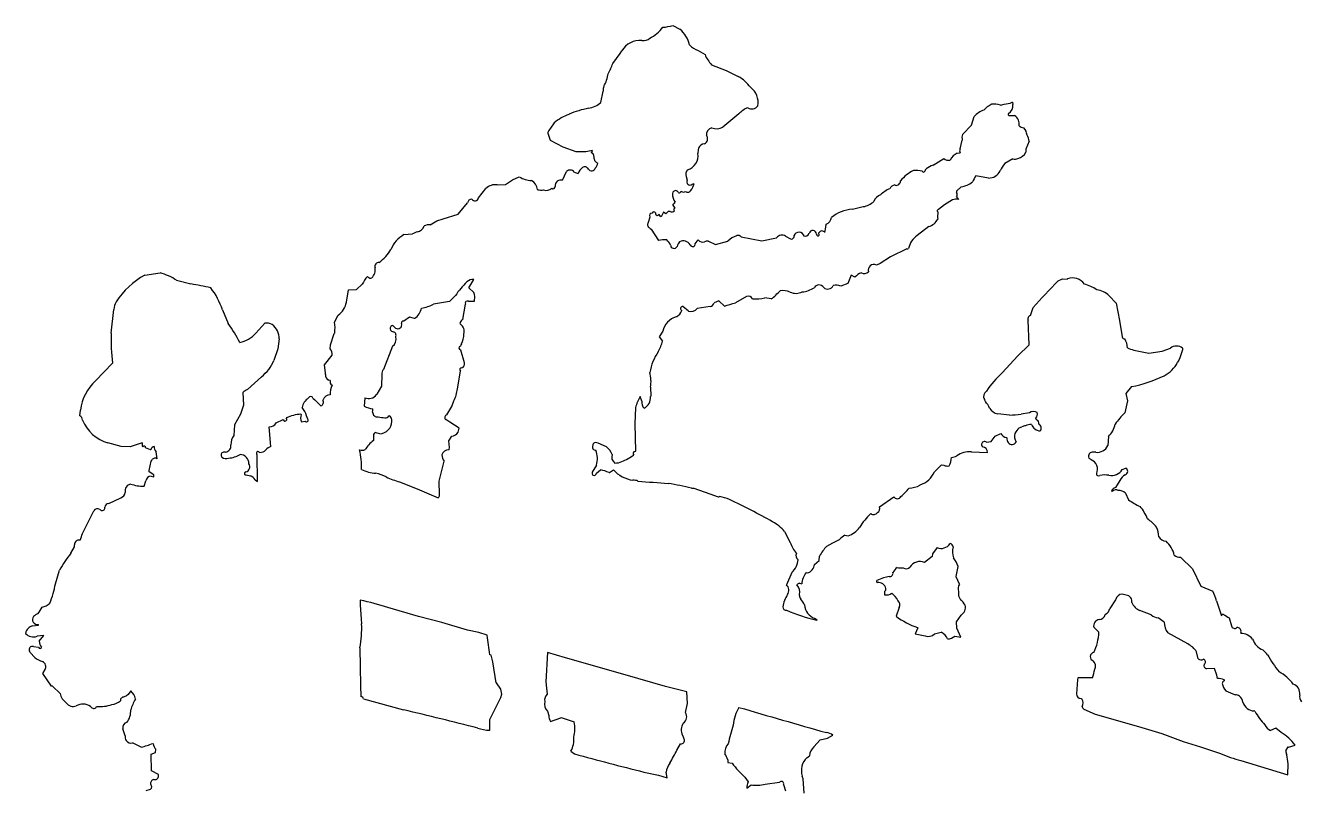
# Model space of a CAD drawing. Extents: x 0 to 36, y 0 to 18.8.
# Drawn here: x 1.98 to 18.3, y 9.02 to 18.81 of the extents above; entities that cross this region are included whole.
import ezdxf

# ---------------------------------------------------------------- set-up
doc = ezdxf.new("R2010")
doc.units = 0
doc.layers.get('0').update_dxf_attribs({"linetype": 'CONTINUOUS'})

msp = doc.modelspace()

# ---------------------------------------------------------------- linework, layer by layer
at = {"color": 0}
for p, q in [((10.257227, 18.810968), (10.349099, 18.763723)), ((9.489527, 18.325806), (9.584444, 18.452904)), ((9.584444, 18.452904), (9.606, 18.486795)), ((10.582126, 18.490932), (10.669674, 18.439294)), ((10.753455, 18.309183), (10.941395, 18.236517)), ((10.941395, 18.236517), (11.094501, 18.159225)), ((9.336391, 17.827845), (9.365812, 17.97188)), ((14.326448, 17.800089), (14.330775, 17.804482)), ((14.448528, 17.792294), (14.496369, 17.805729)), ((14.596432, 17.82827), (14.600786, 17.828306)), ((14.600786, 17.828306), (14.605472, 17.802368)), ((8.927917, 17.672237), (8.932243, 17.67663)), ((11.102476, 17.679913), (10.898945, 17.508421)), ((14.075674, 17.536722), (14.109711, 17.645927)), ((14.55612, 17.660982), (14.628214, 17.658549)), ((13.963259, 17.418209), (14.075674, 17.536722)), ((8.663773, 17.447998), (8.663739, 17.452351)), ((8.663805, 17.443638), (8.663773, 17.447998)), ((8.663839, 17.43928), (8.663805, 17.443638)), ((8.663871, 17.434919), (8.663839, 17.43928)), ((8.663904, 17.430561), (8.663871, 17.434919)), ((8.695098, 17.339283), (8.663904, 17.430561)), ((8.856991, 17.253345), (8.695098, 17.339283)), ((13.934134, 17.234955), (13.959457, 17.344097)), ((14.813702, 17.333103), (14.77091, 17.228189)), ((9.023043, 17.193583), (8.856991, 17.253345)), ((9.145058, 17.1945), (9.023043, 17.193583)), ((9.232083, 17.212587), (9.145058, 17.1945)), ((9.219238, 17.181988), (9.232083, 17.212587)), ((13.895344, 17.178013), (13.93017, 17.182632)), ((14.77091, 17.228189), (14.770944, 17.223829)), ((14.770944, 17.223829), (14.770977, 17.219471)), ((14.770977, 17.219471), (14.771009, 17.215118)), ((14.771009, 17.215118), (14.771042, 17.210758)), ((14.771042, 17.210758), (14.771075, 17.2064)), ((14.771075, 17.2064), (14.771109, 17.202042)), ((14.771109, 17.202042), (14.771143, 17.197687)), ((14.771143, 17.197687), (14.771175, 17.193329)), ((14.771175, 17.193329), (14.771208, 17.188971)), ((13.47871, 16.948257), (13.498361, 16.976204)), ((13.587098, 17.023159), (13.721527, 17.11133)), ((14.606239, 17.104921), (14.502081, 17.047486)), ((8.115374, 16.777098), (8.206424, 16.838795)), ((8.206424, 16.838795), (8.293315, 16.874312)), ((8.847103, 16.830549), (8.898541, 16.944244)), ((8.994476, 16.936245), (9.046901, 16.919213)), ((10.428683, 16.877335), (10.442086, 16.83385)), ((14.294323, 16.858528), (14.132857, 16.887818)), ((7.772396, 16.604548), (7.867342, 16.727288)), ((8.010818, 16.77195), (8.115374, 16.777098)), ((8.525486, 16.714821), (8.529877, 16.710489)), ((10.259386, 16.676851), (10.25163, 16.662457)), ((10.368746, 16.687344), (10.356282, 16.680432)), ((10.503489, 16.782021), (10.529568, 16.790934)), ((13.096548, 16.771059), (13.100937, 16.766733)), ((13.946528, 16.74696), (13.885944, 16.68985)), ((13.885944, 16.68985), (13.885981, 16.68549)), ((13.885981, 16.68549), (13.886013, 16.681135)), ((13.886013, 16.681135), (13.886047, 16.676777)), ((7.512475, 16.397766), (7.633407, 16.542494)), ((10.257102, 16.514332), (10.283543, 16.47531)), ((12.554132, 16.461916), (12.693354, 16.493469)), ((13.730352, 16.518719), (13.65673, 16.457148)), ((13.834476, 16.580515), (13.730352, 16.518719)), ((13.886473, 16.620129), (13.912883, 16.58546)), ((7.238564, 16.312901), (7.321165, 16.339672)), ((7.321165, 16.339672), (7.512475, 16.397766)), ((9.96193, 16.359575), (9.940663, 16.289691)), ((9.961898, 16.363934), (9.96193, 16.359575)), ((10.08091, 16.395119), (10.068653, 16.385223)), ((10.097519, 16.369923), (10.08091, 16.395119)), ((10.11006, 16.365051), (10.097519, 16.369923)), ((10.140135, 16.42193), (10.11006, 16.365051)), ((10.166447, 16.400341), (10.140135, 16.42193)), ((10.196718, 16.43107), (10.166447, 16.400341)), ((10.222866, 16.431271), (10.196718, 16.43107)), ((7.156163, 16.259987), (7.238564, 16.312901)), ((9.967371, 16.215807), (9.980511, 16.207188)), ((9.980511, 16.207188), (10.073137, 16.059714)), ((12.127033, 16.1292), (12.125975, 16.159262)), ((12.203394, 16.162926), (12.215942, 16.232752)), ((12.215942, 16.232752), (12.220036, 16.267648)), ((13.532001, 16.238312), (13.380335, 16.123863)), ((6.817181, 16.135408), (6.92606, 16.144943)), ((10.70946, 16.051441), (10.713816, 16.05147)), ((10.713816, 16.05147), (10.8013, 16.008551)), ((10.8013, 16.008551), (10.962208, 16.053344)), ((11.070657, 16.11953), (11.074979, 16.123919)), ((11.131765, 16.106915), (11.393619, 16.056597)), ((11.393619, 16.056597), (11.585096, 16.092903)), ((11.698231, 16.115545), (11.763858, 16.081174)), ((11.929057, 16.134714), (11.929154, 16.121644)), ((12.094618, 16.140322), (12.099726, 16.127144)), ((13.042471, 15.851128), (12.908009, 15.767309)), ((13.250883, 15.952929), (13.042471, 15.851128)), ((12.908009, 15.767309), (12.860236, 15.745161)), ((3.504683, 15.617994), (3.700582, 15.645618)), ((3.910478, 15.551327), (4.093861, 15.50477)), ((6.212359, 15.433579), (6.285915, 15.503857)), ((6.395105, 15.577809), (6.40734, 15.583218)), ((7.650334, 15.453135), (7.710521, 15.562536)), ((12.49593, 15.511444), (12.404679, 15.47589)), ((12.538717, 15.616359), (12.49593, 15.511444)), ((12.586849, 15.590576), (12.538717, 15.616359)), ((15.18453, 15.544783), (15.240984, 15.571355)), ((15.240984, 15.571355), (15.302024, 15.567459)), ((15.302024, 15.567459), (15.306352, 15.571848)), ((6.082846, 15.271358), (6.107806, 15.428432)), ((6.107806, 15.428432), (6.212359, 15.433579)), ((7.476749, 15.355949), (7.403225, 15.281311)), ((7.711769, 15.396944), (7.650334, 15.453135)), ((7.720587, 15.371754), (7.711769, 15.396944)), ((7.725171, 15.345472), (7.720587, 15.371754)), ((7.721337, 15.283707), (7.725171, 15.345472)), ((11.198517, 15.344779), (11.059662, 15.26529)), ((11.202877, 15.344813), (11.198517, 15.344779)), ((15.839664, 15.353611), (15.92754, 15.2584)), ((3.0745, 14.873903), (3.107062, 15.1792)), ((7.403225, 15.281311), (7.198675, 15.244906)), ((7.570559, 15.0516), (7.60394, 15.247959)), ((7.6429, 15.283117), (7.721337, 15.283707)), ((10.45909, 15.15617), (10.384549, 15.216626)), ((10.733196, 15.214895), (10.567768, 15.191855)), ((10.84594, 15.289825), (10.78513, 15.263218)), ((10.916188, 15.220629), (10.84594, 15.289825)), ((11.516894, 15.312317), (11.433966, 15.329123)), ((14.830894, 15.100425), (14.864622, 15.20245)), ((15.92754, 15.2584), (15.968435, 15.036453)), ((4.497297, 15.172249), (4.572691, 14.998497)), ((5.932229, 15.017464), (5.979507, 15.104977)), ((6.890495, 15.081337), (6.816809, 15.028484)), ((6.951633, 15.064369), (6.890495, 15.081337)), ((6.955992, 15.064398), (6.951633, 15.064369)), ((10.302736, 15.085267), (10.298379, 15.085233)), ((10.307096, 15.085297), (10.302736, 15.085267)), ((14.815912, 14.727067), (14.800471, 15.040723)), ((15.968435, 15.036453), (16.004872, 14.827543)), ((4.926617, 14.874786), (5.038964, 15.002013)), ((5.877779, 14.725067), (5.924629, 14.869236)), ((5.924629, 14.869236), (5.933281, 14.878017)), ((6.71178, 14.938724), (6.677756, 14.975142)), ((7.540516, 14.990362), (7.53716, 15.005468)), ((10.129809, 14.900928), (10.082432, 14.826487)), ((5.223501, 14.802937), (5.207022, 14.676433)), ((5.873816, 14.672745), (5.877779, 14.725067)), ((6.671046, 14.709258), (6.555621, 14.412045)), ((10.082432, 14.826487), (10.126405, 14.774526)), ((14.668802, 14.586505), (14.815912, 14.727067)), ((5.207022, 14.676433), (5.155877, 14.523522)), ((5.801245, 14.471732), (5.900552, 14.594506)), ((7.54737, 14.659208), (7.542978, 14.663536)), ((7.592194, 14.493945), (7.54737, 14.659208)), ((14.46999, 14.367107), (14.668802, 14.586505)), ((16.237242, 14.641907), (16.346348, 14.620937)), ((16.346348, 14.620937), (16.516136, 14.644007)), ((16.516136, 14.644007), (16.620425, 14.684012)), ((16.727741, 14.53092), (16.711765, 14.50346)), ((16.743393, 14.558561), (16.727741, 14.53092)), ((16.777304, 14.6852), (16.777334, 14.680841)), ((16.777334, 14.680841), (16.777369, 14.676483)), ((16.777369, 14.676483), (16.777401, 14.672124)), ((16.777401, 14.672124), (16.777433, 14.667765)), ((16.777433, 14.667765), (16.777469, 14.663416)), ((2.874252, 14.266637), (3.090461, 14.490523)), ((5.815139, 14.362886), (5.801245, 14.471732)), ((5.815171, 14.358528), (5.815139, 14.362886)), ((7.503178, 14.16207), (7.54069, 14.388971)), ((4.996186, 14.317494), (4.818738, 14.154914)), ((5.815205, 14.35417), (5.815171, 14.358528)), ((5.815238, 14.349815), (5.815205, 14.35417)), ((5.81527, 14.345458), (5.815238, 14.349815)), ((5.876871, 14.267479), (5.856607, 14.275155)), ((6.531085, 14.198321), (6.470864, 14.093279)), ((6.534326, 14.346518), (6.531085, 14.198321)), ((4.758025, 14.115232), (4.767954, 13.954067)), ((5.595294, 14.043102), (5.599619, 14.047493)), ((5.651943, 14.043529), (5.680591, 14.021219)), ((6.318672, 14.048553), (6.310779, 13.939547)), ((6.470864, 14.093279), (6.466537, 14.08889)), ((9.862007, 14.005534), (9.839759, 14.066378)), ((9.974849, 14.067395), (9.970521, 14.063005)), ((9.973959, 14.185051), (9.974849, 14.067395)), ((16.122967, 14.192173), (16.049543, 14.104464)), ((16.049543, 14.104464), (16.072056, 14.00876)), ((2.672824, 13.816254), (2.68098, 13.890396)), ((4.767954, 13.954067), (4.729589, 13.84047)), ((5.680591, 14.021219), (5.757285, 13.944088)), ((5.782871, 14.018368), (5.787199, 14.02276)), ((9.779836, 13.922115), (9.772665, 13.717232)), ((14.254, 14.001514), (14.241591, 14.025469)), ((16.072056, 14.00876), (16.038341, 13.855976)), ((4.729589, 13.84047), (4.652202, 13.700432)), ((5.183679, 13.726225), (5.274862, 13.770496)), ((5.500968, 13.837568), (5.50536, 13.833241)), ((5.510407, 13.741765), (5.553917, 13.750807)), ((5.588523, 13.775887), (5.572738, 13.817356)), ((6.625484, 13.81554), (6.629844, 13.815573)), ((7.406137, 13.738619), (7.353616, 13.76873)), ((7.524384, 13.661067), (7.406137, 13.738619)), ((9.772665, 13.717232), (9.77968, 13.364294)), ((14.561214, 13.827408), (14.412921, 13.843727)), ((14.818122, 13.855496), (14.713669, 13.837276)), ((14.910322, 13.764676), (14.901444, 13.786396)), ((4.652202, 13.700432), (4.644505, 13.565276)), ((5.116221, 13.425022), (5.096884, 13.677635)), ((6.476893, 13.595898), (6.452753, 13.605053)), ((6.511463, 13.588983), (6.476893, 13.595898)), ((7.394869, 13.498847), (7.429306, 13.555759)), ((7.511708, 13.608676), (7.524384, 13.661067)), ((14.380226, 13.555855), (14.454047, 13.591275)), ((14.685341, 13.663187), (14.720531, 13.67828)), ((15.827084, 13.553686), (15.819253, 13.435963)), ((3.203092, 13.423671), (3.032781, 13.470326)), ((3.316426, 13.42017), (3.203092, 13.423671)), ((3.472908, 13.473647), (3.316426, 13.42017)), ((3.578182, 13.382919), (3.512621, 13.408575)), ((3.582541, 13.382956), (3.578182, 13.382919)), ((6.431425, 13.54388), (6.427395, 13.500267)), ((7.3914, 13.381156), (7.395723, 13.38555)), ((7.400414, 13.413952), (7.394869, 13.498847)), ((7.395723, 13.38555), (7.400414, 13.413952)), ((9.266931, 13.47463), (9.254669, 13.473229)), ((9.301516, 13.467379), (9.266931, 13.47463)), ((9.408817, 13.422509), (9.301516, 13.467379)), ((14.267488, 13.480919), (14.328426, 13.490095)), ((14.524164, 13.539508), (14.528553, 13.535182)), ((3.558398, 13.116938), (3.587983, 13.239182)), ((3.587983, 13.239182), (3.598235, 13.256722)), ((3.661867, 13.265888), (3.648102, 13.357302)), ((4.479506, 13.303811), (4.489697, 13.289561)), ((4.500441, 13.349947), (4.491079, 13.34495)), ((4.511025, 13.350729), (4.500441, 13.349947)), ((4.535516, 13.354324), (4.511025, 13.350729)), ((4.945264, 12.979222), (4.942702, 13.31912)), ((7.268017, 12.983656), (7.331475, 13.236892)), ((9.77968, 13.364294), (9.775359, 13.359906)), ((14.076666, 13.357461), (14.281543, 13.350286)), ((15.667188, 13.350823), (15.636854, 13.351785)), ((3.55843, 13.112577), (3.558398, 13.116938)), ((3.558464, 13.108225), (3.55843, 13.112577)), ((3.558496, 13.103866), (3.558464, 13.108225)), ((3.558529, 13.099506), (3.558496, 13.103866)), ((3.619832, 13.060747), (3.558529, 13.099506)), ((3.619998, 13.03896), (3.619832, 13.060747)), ((4.79999, 13.061245), (4.857851, 13.050463)), ((9.27986, 13.186207), (9.223866, 13.09863)), ((9.223866, 13.09863), (9.2239, 13.094271)), ((9.2239, 13.094271), (9.223932, 13.089913)), ((9.280611, 13.085981), (9.332613, 13.125596)), ((9.441816, 13.091553), (9.446177, 13.091587)), ((9.446177, 13.091587), (9.498203, 13.12684)), ((13.603583, 13.101133), (13.694437, 13.188976)), ((13.694437, 13.188976), (13.724974, 13.184847)), ((16.004576, 13.132303), (16.052379, 13.150096)), ((3.494543, 12.915991), (3.515806, 12.985878)), ((3.58507, 13.047412), (3.619998, 13.03896)), ((4.914594, 13.000777), (4.945264, 12.979222)), ((6.762588, 12.971128), (6.989844, 12.885685)), ((7.274542, 12.805661), (7.268017, 12.983656)), ((10.496494, 12.893878), (10.524105, 12.890532)), ((13.417484, 12.92977), (13.421806, 12.934158)), ((15.975157, 12.98827), (15.919164, 12.900686)), ((3.042986, 12.694693), (3.199304, 12.769952)), ((6.989844, 12.885685), (7.256553, 12.770027)), ((10.524105, 12.890532), (10.729473, 12.817993)), ((10.729473, 12.817993), (10.838713, 12.779597)), ((10.838713, 12.779597), (10.845996, 12.782959)), ((10.845996, 12.782959), (10.853929, 12.784151)), ((12.900986, 12.651323), (13.083025, 12.783436)), ((15.867199, 12.856719), (15.875978, 12.848066)), ((16.046095, 12.827559), (16.085938, 12.745059)), ((2.705942, 12.313005), (2.851936, 12.601732)), ((2.992012, 12.633698), (2.99538, 12.650755)), ((11.687487, 12.337124), (11.75826, 12.198203)), ((12.459192, 12.290646), (12.49848, 12.282225)), ((2.559684, 12.059146), (2.606995, 12.142303)), ((2.606995, 12.142303), (2.604341, 12.168326)), ((12.224926, 12.149424), (12.30304, 12.193596)), ((12.30304, 12.193596), (12.389898, 12.233467)), ((13.637017, 12.133923), (13.576635, 12.050663)), ((12.069794, 11.917283), (12.13044, 11.965677)), ((12.13044, 11.965677), (12.134368, 12.022361)), ((13.57251, 12.020127), (13.477229, 11.940967)), ((13.576635, 12.050663), (13.57251, 12.020127)), ((16.749535, 12.00921), (16.903172, 11.8622)), ((2.362155, 11.669802), (2.413133, 11.844502)), ((11.778584, 11.814856), (11.710043, 11.657454)), ((11.961638, 11.81188), (11.979104, 11.807656)), ((12.988598, 11.755705), (12.952888, 11.744204)), ((13.025343, 11.763246), (12.988598, 11.755705)), ((13.879518, 11.760965), (13.90468, 11.891892)), ((13.879551, 11.756607), (13.879518, 11.760965)), ((13.923817, 11.665423), (13.879551, 11.756607)), ((16.903172, 11.8622), (17.00946, 11.636389)), ((11.879451, 11.676485), (11.906074, 11.667646)), ((12.952888, 11.744204), (12.865709, 11.709992)), ((17.00946, 11.636389), (17.162441, 11.576527)), ((6.259745, 11.45949), (6.260237, 11.394123)), ((11.87662, 11.527972), (11.876587, 11.53233)), ((11.876655, 11.523614), (11.87662, 11.527972)), ((11.876686, 11.519255), (11.876655, 11.523614)), ((12.965781, 11.571042), (12.966108, 11.527469)), ((15.916931, 11.462551), (15.848027, 11.353083)), ((15.921252, 11.466939), (15.916931, 11.462551)), ((16.089394, 11.513057), (16.003524, 11.537289)), ((16.113312, 11.490559), (16.089394, 11.513057)), ((17.211329, 11.450517), (17.273779, 11.259236)), ((6.260237, 11.394123), (6.270265, 11.219883)), ((7.006518, 11.251581), (6.613441, 11.366279)), ((13.150348, 11.367611), (13.111982, 11.254014)), ((13.883886, 11.181391), (13.944239, 11.269005)), ((15.791935, 11.278572), (15.787608, 11.274181)), ((16.375965, 11.269898), (16.231733, 11.325469)), ((2.07423, 11.131604), (2.144261, 11.13763)), ((2.144261, 11.13763), (2.143821, 11.14956)), ((6.270265, 11.219883), (6.270299, 11.215523)), ((6.270299, 11.215523), (6.277274, 11.156906)), ((7.303435, 11.175372), (7.006518, 11.251581)), ((7.631018, 11.077608), (7.303435, 11.175372)), ((12.101294, 11.207176), (12.071729, 11.226286)), ((12.096968, 11.202785), (12.101294, 11.207176)), ((13.392025, 11.103598), (13.357723, 11.029255)), ((13.387634, 11.107923), (13.392025, 11.103598)), ((13.888838, 11.102984), (13.883886, 11.181391)), ((13.942014, 10.985721), (13.888838, 11.102984)), ((15.640663, 11.111832), (15.706488, 11.051316)), ((16.542246, 11.179635), (16.463413, 11.231338)), ((17.374207, 11.233847), (17.401138, 11.129462)), ((2.214629, 11.006278), (2.127539, 10.996907)), ((2.154145, 10.936094), (2.214629, 11.006278)), ((7.775083, 11.043831), (7.631018, 11.077608)), ((7.884289, 11.009789), (7.775083, 11.043831)), ((13.357723, 11.029255), (13.48429, 11.004059)), ((13.601784, 11.026735), (13.688778, 11.049182)), ((13.863478, 10.998204), (13.942014, 10.985721)), ((16.845062, 10.898651), (16.586875, 11.040521)), ((17.523563, 11.051731), (17.519524, 11.034475)), ((2.03757, 10.791408), (2.029112, 10.807187)), ((2.099072, 10.7265), (2.03757, 10.791408)), ((2.080589, 10.865815), (2.146021, 10.857592)), ((6.255628, 10.849343), (6.259628, 10.607507)), ((8.65295, 10.788968), (8.633987, 10.414046)), ((8.884437, 10.720989), (8.65295, 10.788968)), ((16.97724, 10.707897), (16.954759, 10.799247)), ((6.259628, 10.607507), (6.263628, 10.365671)), ((7.93413, 10.757405), (7.916664, 10.761636)), ((7.956573, 10.670415), (7.93413, 10.757405)), ((7.997831, 10.400537), (7.956573, 10.670415)), ((9.648706, 10.504494), (8.884437, 10.720989)), ((2.200842, 10.522442), (2.230985, 10.570608)), ((2.311033, 10.357672), (2.200842, 10.522442)), ((10.164065, 10.355851), (9.648706, 10.504494)), ((15.436573, 10.463963), (15.432194, 10.439137)), ((15.623735, 10.466724), (15.436573, 10.463963)), ((17.183002, 10.583071), (17.082777, 10.582313)), ((17.21413, 10.500504), (17.183002, 10.583071)), ((17.223175, 10.456995), (17.21413, 10.500504)), ((2.324106, 10.357772), (2.311033, 10.357672)), ((2.420666, 10.266981), (2.324106, 10.357772)), ((3.326869, 10.299961), (3.290187, 10.253915)), ((3.365801, 10.253515), (3.326869, 10.299961)), ((6.263628, 10.365671), (6.269038, 10.226261)), ((8.002186, 10.400566), (7.997831, 10.400537)), ((8.059427, 10.322557), (8.002186, 10.400566)), ((8.068637, 10.257256), (8.059427, 10.322557)), ((8.633987, 10.414046), (8.641116, 10.335657)), ((8.641116, 10.335657), (8.648245, 10.257267)), ((10.438358, 10.284721), (10.164065, 10.355851)), ((10.444633, 10.13571), (10.438358, 10.284721)), ((15.432194, 10.439137), (15.418081, 10.259446)), ((3.268425, 10.234032), (3.240306, 10.220865)), ((3.290187, 10.253915), (3.268425, 10.234032)), ((3.377856, 10.225557), (3.365801, 10.253515)), ((3.384341, 10.191446), (3.377856, 10.225557)), ((6.299772, 10.195984), (6.815067, 10.05606)), ((7.918549, 9.933636), (8.055892, 10.213578)), ((8.055892, 10.213578), (8.068637, 10.257256)), ((10.41934, 10.022213), (10.444633, 10.13571)), ((15.477576, 10.19979), (15.486326, 10.1955)), ((2.821004, 10.088072), (2.80978, 10.099952)), ((8.654243, 10.039413), (8.6721, 9.982894)), ((8.82485, 9.95354), (8.829176, 9.957934)), ((8.829176, 9.957934), (8.995196, 9.902531)), ((15.49144, 10.095304), (15.500141, 10.078541)), ((15.500141, 10.078541), (15.51335, 10.065047)), ((15.51335, 10.065047), (15.657752, 10.000683)), ((15.657752, 10.000683), (16.212395, 9.843617)), ((17.701349, 10.037876), (17.692602, 10.04217)), ((3.252767, 9.724152), (3.22157, 9.815435)), ((7.915239, 9.794155), (7.918549, 9.933636)), ((8.694446, 9.908979), (8.82485, 9.95354)), ((16.212395, 9.843617), (16.509411, 9.754343)), ((17.968813, 9.821994), (17.899319, 9.790964)), ((18.038963, 9.765869), (17.968813, 9.821994)), ((3.458694, 9.577536), (3.349324, 9.633365)), ((12.06125, 9.581361), (12.143357, 9.673498)), ((12.143357, 9.673498), (12.234705, 9.695974)), ((12.234705, 9.695974), (12.304164, 9.731361)), ((16.509411, 9.754343), (16.784733, 9.651823)), ((16.784733, 9.651823), (17.007502, 9.583778)), ((3.585724, 9.491332), (3.642242, 9.509192)), ((3.591691, 9.277838), (3.585724, 9.491332)), ((3.610885, 9.622259), (3.606493, 9.626583)), ((3.642242, 9.509192), (3.646272, 9.552799)), ((8.954441, 9.527438), (8.998283, 9.492908)), ((10.309655, 9.542011), (10.356997, 9.620813)), ((11.971268, 9.444173), (12.005456, 9.467633)), ((17.007502, 9.583778), (17.260902, 9.49853)), ((18.097385, 9.53098), (18.127497, 9.583505)), ((18.127497, 9.583505), (18.131886, 9.579181)), ((18.131886, 9.579181), (18.214487, 9.605951)), ((10.959938, 9.416176), (10.9602, 9.38131)), ((10.9602, 9.38131), (11.016916, 9.373023)), ((17.523058, 9.408991), (18.121471, 9.226106)), ((18.121471, 9.226106), (18.124781, 9.365586)), ((3.679206, 9.23056), (3.591691, 9.277838)), ((3.679123, 9.202184), (3.679206, 9.23056)), ((9.884705, 9.259898), (10.072379, 9.222093)), ((10.072379, 9.222093), (10.185941, 9.188086)), ((10.185941, 9.188086), (10.172342, 9.25771)), ((11.179497, 9.195576), (11.219176, 9.134863)), ((11.92486, 9.175043), (11.912369, 9.208418)), ((11.934954, 8.992085), (11.92486, 9.175043)), ((3.523874, 9.024567), (3.576033, 9.042391)), ((11.202335, 9.056289), (11.25869, 9.095938)), ((11.437291, 9.106002), (11.62015, 9.129168)), ((11.672672, 9.099061), (11.699408, 9.020817))]:
    msp.add_line(p, q, dxfattribs=at)
for centre, radius, start, end in [((9.756239, 19.066307), 0.466676, 296.177566, 323.425071), ((10.086908, 19.394613), 0.607988, 274.160357, 286.268275), ((9.84304, 18.345081), 0.276172, 86.045179, 149.127006), ((9.885196, 18.734091), 0.115823, 258.491428, 311.613995), ((10.077637, 18.457668), 0.409098, 15.092709, 48.427954), ((10.64186, 18.69869), 0.216175, 218.475778, 253.959146), ((8.861859, 18.533649), 0.661185, 329.15157, 341.678473), ((11.028758, 18.578485), 0.385117, 201.187676, 224.368684), ((8.97181, 18.259663), 0.462293, 330.904975, 351.911106), ((10.791311, 17.653566), 0.589589, 38.545848, 59.053344), ((9.521355, 17.979574), 0.155733, 159.202946, 182.831958), ((11.100755, 17.824026), 0.248578, 350.261886, 52.396775), ((9.143516, 18.028463), 0.278297, 277.548624, 313.872702), ((14.490946, 17.493542), 0.347894, 118.218715, 137.253888), ((14.361193, 17.523436), 0.282687, 72.004291, 96.177236), ((14.498503, 18.029623), 0.223904, 269.453834, 295.936194), ((14.484039, 17.78635), 0.122485, 302.791961, 7.514341), ((9.104569, 17.144024), 0.55697, 108.49165, 130.706232), ((9.412333, 16.552357), 1.222488, 100.952085, 113.123576), ((11.346386, 17.452957), 0.333168, 113.191545, 137.062101), ((11.267066, 17.847408), 0.102333, 239.535293, 320.255891), ((14.344735, 17.42931), 0.319624, 109.991134, 137.333819), ((14.555433, 17.672743), 0.011781, 115.420073, 273.343042), ((14.558717, 17.549911), 0.128965, 350.328253, 57.392518), ((9.771179, 16.781313), 1.29488, 142.686267, 148.786818), ((10.777442, 17.414145), 0.091583, 104.072995, 184.735368), ((10.82096, 17.666842), 0.176575, 248.125669, 296.209385), ((14.752402, 17.60108), 0.098663, 227.580392, 266.89204), ((14.610024, 17.389162), 0.177866, 5.751497, 39.609806), ((10.67261, 17.203712), 0.094998, 96.919547, 157.1073), ((10.633424, 17.361572), 0.069344, 293.581097, 40.47531), ((14.065103, 17.375832), 0.110309, 157.407944, 196.719603), ((14.652624, 17.316647), 0.161916, 5.833196, 33.913577), ((9.184504, 17.12289), 0.068549, 343.811091, 59.555729), ((10.391885, 17.146147), 0.189269, 286.443141, 8.708321), ((10.844283, 17.183353), 0.26545, 167.530935, 181.845761), ((13.974404, 17.005331), 0.18992, 114.600002, 153.46724), ((13.98154, 17.205051), 0.056049, 147.756016, 203.577635), ((14.638181, 17.254055), 0.148095, 283.030229, 333.929475), ((9.205153, 16.86286), 0.167986, 128.095614, 160.39945), ((9.13023, 16.948694), 0.054541, 28.768023, 121.773877), ((9.218912, 16.997829), 0.046844, 209.246307, 345.648159), ((9.313432, 17.114048), 0.063928, 189.244514, 256.64124), ((9.158879, 17.083231), 0.143261, 317.376458, 347.346858), ((13.649057, 16.798742), 0.232813, 105.434228, 130.337047), ((13.782052, 17.175417), 0.08815, 226.637332, 284.74428), ((15.053086, 16.635603), 0.687934, 143.221441, 152.696689), ((14.633206, 17.184078), 0.083624, 251.187184, 297.308471), ((8.469129, 17.177807), 0.350742, 239.916327, 266.964155), ((8.367427, 16.691034), 0.159839, 8.558469, 58.663485), ((8.823212, 16.76482), 0.069937, 70.024943, 190.439725), ((8.942982, 16.897949), 0.064174, 36.638119, 133.829481), ((10.501174, 16.908655), 0.078968, 134.871805, 203.366934), ((10.474948, 16.810495), 0.040316, 144.5986, 315.06733), ((13.111667, 16.824308), 0.058566, 259.44305, 359.612598), ((13.533012, 16.540066), 0.460629, 115.481533, 141.959818), ((13.365977, 16.583385), 0.3738, 77.291388, 94.778109), ((13.463444, 16.950321), 0.015405, 188.558481, 352.300163), ((13.883367, 17.089287), 0.348105, 280.453786, 306.386808), ((14.525105, 16.62265), 0.473468, 145.940488, 156.815362), ((14.294243, 17.022362), 0.163834, 270.027977, 334.239663), ((7.984883, 16.60248), 0.171443, 81.299192, 133.282449), ((8.582111, 17.005077), 0.299183, 259.945334, 274.194201), ((8.63766, 16.803753), 0.102731, 250.869201, 313.529234), ((8.725673, 16.752277), 0.028761, 233.124026, 359.741695), ((10.439148, 16.659544), 0.187541, 179.110152, 215.958724), ((10.292302, 16.662169), 0.036042, 23.685716, 155.961003), ((10.339522, 16.688961), 0.018806, 220.901394, 333.028244), ((10.397023, 16.742754), 0.062209, 242.963732, 293.087295), ((10.446899, 16.719341), 0.04234, 232.99846, 328.786147), ((10.300203, 16.846554), 0.236013, 320.803789, 346.369119), ((13.16398, 16.40114), 0.347704, 112.389093, 135.854775), ((13.109105, 16.686357), 0.085627, 98.432632, 154.934798), ((13.844859, 16.648142), 0.050164, 326.053024, 34.808548), ((7.685396, 16.538691), 0.052128, 90.064472, 175.815946), ((7.725698, 16.617775), 0.048535, 213.738782, 344.185463), ((10.267056, 16.516588), 0.010207, 91.847435, 192.769929), ((10.245867, 16.566502), 0.044858, 297.711895, 337.616354), ((12.647374, 16.756334), 0.266856, 279.921821, 312.584327), ((12.957067, 16.512566), 0.137505, 108.043767, 159.885841), ((13.880915, 16.468288), 0.121455, 74.739395, 112.47954), ((9.992999, 16.377981), 0.034127, 91.607766, 204.306672), ((10.013917, 16.40065), 0.024688, 28.494582, 152.382874), ((10.056692, 16.404362), 0.022569, 159.059035, 302.004358), ((10.244558, 16.476688), 0.050332, 244.469995, 313.885307), ((10.288977, 16.456984), 0.019115, 106.515222, 240.103028), ((12.172441, 16.370499), 0.11333, 294.83249, 352.291068), ((12.597014, 15.95994), 0.503804, 94.882717, 128.303032), ((13.478439, 16.414526), 0.184175, 286.907172, 334.431168), ((13.653756, 16.441513), 0.015915, 79.231439, 249.746575), ((14.104312, 16.362453), 0.460552, 171.995918, 183.412761), ((7.246696, 15.453687), 0.761999, 109.588566, 114.883983), ((6.966236, 16.288076), 0.119142, 282.10754, 339.484727), ((7.137407, 16.13611), 0.125288, 81.390339, 118.397579), ((9.987839, 16.264975), 0.053258, 152.349736, 247.398672), ((11.871231, 16.098396), 0.068285, 32.131146, 179.574286), ((12.048123, 16.142759), 0.046558, 356.999631, 171.640017), ((12.165845, 16.136574), 0.045873, 35.061292, 150.358239), ((7.018061, 15.794799), 0.395434, 120.530708, 157.397005), ((10.156199, 15.73783), 0.332428, 85.546078, 104.469547), ((10.033128, 15.922136), 0.20931, 22.368958, 44.657575), ((10.272159, 16.005318), 0.045607, 184.432618, 334.313511), ((10.413307, 15.969841), 0.101274, 132.783878, 171.076624), ((10.39122, 15.95293), 0.102495, 31.263441, 117.106255), ((10.511804, 16.020426), 0.03594, 203.451529, 311.421233), ((10.633702, 15.983329), 0.098644, 120.959531, 174.095773), ((10.643781, 16.123631), 0.082483, 222.487947, 283.408625), ((10.70374, 15.945837), 0.105759, 86.899626, 112.710874), ((11.14036, 15.883373), 0.246228, 106.444247, 136.346152), ((11.08849, 16.065718), 0.059749, 43.590816, 103.069124), ((11.65268, 16.049177), 0.080496, 55.536641, 147.09767), ((11.774539, 16.109581), 0.030349, 249.394228, 339.400987), ((11.950543, 16.174971), 0.057457, 248.144909, 333.716371), ((12.11304, 16.132683), 0.01442, 202.588099, 346.022541), ((13.538773, 15.903277), 0.271589, 125.68813, 168.494881), ((6.143477, 16.257032), 0.596549, 306.908553, 328.662619), ((13.257243, 15.976952), 0.02485, 255.171357, 308.287894), ((6.311193, 15.686911), 0.141409, 312.837544, 11.158041), ((6.496459, 15.730905), 0.049412, 83.878235, 199.666139), ((12.827146, 15.68346), 0.070014, 61.795709, 198.18754), ((3.973412, 14.752915), 0.983905, 118.45033, 147.986641), ((3.526067, 14.97638), 0.691618, 56.233214, 75.38468), ((3.343392, 11.073692), 4.49418, 77.096314, 80.38733), ((6.644326, 15.333306), 0.396921, 137.742094, 154.552388), ((6.405466, 15.653885), 0.076778, 224.340246, 262.244446), ((8.364457, 14.762022), 1.068071, 133.919341, 146.215231), ((7.700085, 15.454831), 0.108209, 84.465642, 134.981072), ((12.734401, 15.466229), 0.19296, 109.742549, 139.878042), ((12.705751, 15.715672), 0.077037, 241.693003, 315.427319), ((20.374935, 10.373735), 7.326666, 135.107038, 138.771753), ((15.367525, 15.393703), 0.188355, 35.74378, 108.951801), ((15.333245, 14.893078), 0.638691, 57.348582, 72.960552), ((3.656676, 14.905533), 0.881919, 17.603425, 38.48672), ((11.222573, 15.286515), 0.061535, 27.436742, 108.667558), ((10.888305, 16.095798), 1.004474, 308.74017, 317.5442), ((11.663815, 15.188088), 0.232232, 66.636058, 98.521126), ((11.833085, 15.569642), 0.185208, 245.374505, 295.488753), ((11.870036, 15.76739), 0.367426, 276.681555, 302.031048), ((12.126896, 15.419533), 0.071867, 33.000917, 149.599165), ((12.238508, 15.516846), 0.077586, 228.56913, 334.859977), ((12.345941, 15.350655), 0.138325, 64.872399, 105.599228), ((15.625567, 15.113132), 0.321975, 48.321521, 80.657337), ((3.361711, 15.146545), 0.256734, 150.106235, 172.692583), ((5.829413, 15.313481), 0.256909, 305.748579, 350.563159), ((6.854552, 15.224872), 0.189847, 302.298117, 351.187853), ((6.960287, 15.73061), 0.541052, 278.703385, 296.14223), ((7.631068, 15.257063), 0.028615, 65.576351, 198.551455), ((10.382689, 15.189344), 0.027345, 86.100319, 246.690737), ((10.486286, 15.256678), 0.104122, 254.859166, 321.495912), ((10.724405, 15.276412), 0.062142, 278.13271, 347.741577), ((9.653816, 19.52883), 4.48934, 286.331431, 288.249286), ((11.312837, 15.792068), 0.478529, 265.727505, 284.662674), ((5.376918, 14.943551), 0.560209, 353.282112, 7.58162), ((6.809638, 15.006845), 0.022797, 71.665196, 204.509815), ((7.603783, 14.99239), 0.067894, 119.297864, 168.894131), ((10.378369, 14.84283), 0.25526, 108.262127, 166.843973), ((10.212693, 15.228807), 0.171776, 303.33751, 337.917776), ((14.851563, 15.05636), 0.053431, 146.486118, 197.016718), ((14.838376, 15.0613), 0.039834, 100.826148, 141.932758), ((6.077825, 14.806916), 3.004072, 178.722271, 186.045686), ((3.127506, 13.966987), 1.775549, 26.367417, 35.51759), ((4.640623, 15.132843), 0.385209, 281.638797, 317.939554), ((5.064167, 14.873176), 0.131279, 57.824808, 101.068308), ((4.996928, 14.803941), 0.226575, 359.74611, 52.749397), ((6.684396, 14.933998), 0.041676, 99.167601, 273.714391), ((6.667836, 14.846509), 0.049778, 337.230934, 67.237052), ((6.738742, 14.983298), 0.052094, 238.831535, 15.691791), ((7.482084, 14.898832), 0.108591, 341.468223, 57.446083), ((7.316025, 14.860358), 0.269048, 332.880859, 0.843472), ((6.615691, 14.796003), 0.102902, 302.543605, 17.674127), ((7.543584, 14.686105), 0.022577, 98.067976, 268.461921), ((7.6242, 14.683792), 0.087339, 141.87406, 163.595356), ((9.599504, 14.905715), 0.542987, 330.346805, 346.018599), ((16.034164, 14.83054), 0.029445, 185.840966, 281.297169), ((15.796047, 14.673148), 0.275675, 3.211543, 27.787342), ((16.313478, 15.231207), 0.594211, 245.947004, 262.628754), ((16.699656, 14.58002), 0.130736, 53.563802, 127.303311), ((4.664005, 14.739867), 0.537348, 308.183763, 336.258215), ((5.793952, 14.601765), 0.106847, 356.104249, 41.629442), ((10.608707, 14.264569), 0.653821, 145.268282, 170.509983), ((65.362885, -1.184015), 51.104635, 161.93488, 162.05849), ((6.623556, 14.353745), 0.089522, 139.364689, 184.630437), ((7.555202, 14.408491), 0.024323, 83.883696, 233.371315), ((7.541298, 14.482229), 0.052227, 288.411766, 12.963327), ((9.474805, 14.252005), 0.503624, 352.360234, 13.827176), ((15.336167, 13.405625), 1.294106, 132.014961, 145.715087), ((16.357313, 14.681328), 0.396577, 297.72022, 333.352011), ((3.2991, 13.810634), 0.623245, 132.974338, 172.647159), ((5.885505, 14.33945), 0.070491, 175.110741, 245.797741), ((6.110449, 14.103126), 0.237297, 152.962799, 184.521363), ((5.916218, 14.250343), 0.042917, 156.466408, 246.472399), ((15.813164, 15.835909), 1.672676, 280.673607, 295.823514), ((4.872709, 14.006054), 0.158342, 109.928826, 136.408935), ((5.681082, 13.902286), 0.164891, 121.350631, 172.133857), ((5.62522, 14.038105), 0.027268, 11.473529, 159.861434), ((5.870129, 13.997935), 0.086566, 87.509613, 163.334941), ((6.36824, 14.158037), 0.120182, 245.641614, 324.87554), ((6.922083, 14.247231), 0.587302, 336.047752, 351.662481), ((10.386901, 13.754531), 0.629772, 150.31877, 164.567508), ((9.825541, 14.045783), 0.145999, 295.694491, 6.774534), ((14.316863, 14.06551), 0.085259, 125.861704, 208.01089), ((5.265118, 13.727795), 0.320392, 16.232579, 37.955741), ((5.736079, 13.992939), 0.053255, 293.465819, 28.521762), ((6.465711, 14.244359), 0.341928, 243.056358, 262.314848), ((6.070232, 13.896351), 0.349873, 354.832655, 1.498793), ((6.75334, 14.260322), 0.748966, 324.916439, 340.37731), ((9.976563, 13.9896), 0.115659, 172.081334, 220.672782), ((13.967354, 13.754791), 0.378204, 25.265855, 40.719358), ((14.442854, 13.996679), 0.155853, 211.082816, 258.927078), ((14.872052, 13.782905), 0.090433, 59.23064, 126.609749), ((2.65223, 13.76434), 0.055849, 359.879659, 68.362043), ((3.178612, 13.957758), 0.50878, 202.357889, 253.343757), ((5.10519, 13.764613), 0.087374, 264.545352, 333.937314), ((5.298458, 13.774342), 0.023907, 189.257738, 49.716453), ((5.526896, 13.318409), 0.519806, 92.859108, 114.187931), ((5.597637, 13.792456), 0.100888, 156.155518, 210.16168), ((5.572818, 13.761142), 0.021542, 208.670995, 43.194229), ((6.480843, 13.865424), 0.062163, 180.538564, 278.079386), ((9.500632, 33.706795), 20.129394, 261.397132, 261.642954), ((6.502571, 13.751489), 0.162749, 273.131858, 358.10546), ((6.572849, 13.860025), 0.068916, 271.787693, 319.79663), ((6.595424, 13.754292), 0.070285, 353.313735, 60.678171), ((7.374959, 13.796181), 0.034772, 104.540875, 232.135133), ((13.141649, 36.939934), 23.15608, 273.514676, 273.892691), ((14.848302, 13.515738), 0.191817, 90.871372, 115.05155), ((14.959023, 13.745206), 0.11972, 198.341283, 268.052122), ((14.83569, 13.840369), 0.085069, 320.619619, 13.763485), ((14.901883, 13.727566), 0.038058, 336.800845, 77.188527), ((14.910559, 13.661716), 0.057258, 320.836289, 62.651123), ((15.646913, 13.754235), 0.269595, 311.936173, 350.81847), ((16.968212, 12.924577), 1.316117, 134.952937, 143.294764), ((4.807081, 13.444919), 0.202279, 143.487051, 179.41867), ((6.478797, 13.561668), 0.050602, 120.976379, 200.580758), ((7.413742, 13.67061), 0.115901, 277.717409, 327.698972), ((13.850508, 13.91984), 0.642718, 318.038103, 325.505884), ((14.54497, 13.64106), 0.103661, 208.703183, 258.421458), ((14.768935, 13.554702), 0.141404, 164.445454, 210.10532), ((14.822343, 13.506098), 0.208438, 131.092653, 155.474574), ((14.767293, 13.586544), 0.102967, 90.118383, 117.009798), ((3.524665, 13.452005), 0.056099, 157.307935, 213.078863), ((3.494763, 13.413954), 0.01865, 343.237826, 156.513171), ((3.637105, 13.372458), 0.055565, 101.751479, 169.109488), ((3.7173, 13.417857), 0.091953, 174.382287, 221.189255), ((4.530106, 13.430611), 0.076478, 274.05642, 12.352272), ((4.976819, 13.460382), 0.110592, 268.00845, 314.38709), ((5.149709, 13.311542), 0.118319, 106.441354, 143.843022), ((6.28165, 13.479317), 0.102175, 253.148421, 294.281392), ((5.200162, 13.14758), 1.077571, 359.228758, 12.539242), ((6.708301, 13.140662), 0.456315, 127.995208, 147.449242), ((7.384877, 13.29855), 0.082863, 85.485196, 165.358741), ((9.271084, 13.419292), 0.041486, 152.220292, 274.107906), ((9.278112, 13.436232), 0.043799, 122.360579, 176.86467), ((9.212046, 13.196831), 0.299416, 24.88863, 48.914487), ((14.243367, 13.450529), 0.038799, 51.56044, 232.991528), ((14.215775, 13.35382), 0.065863, 356.923899, 86.311047), ((14.60829, 13.528041), 0.080056, 174.882315, 221.012281), ((14.594945, 13.507097), 0.056682, 213.871078, 335.70343), ((15.684121, 13.49895), 0.149091, 263.478595, 335.009101), ((3.634188, 13.232589), 0.043301, 50.265754, 146.128984), ((4.541842, 13.308473), 0.06251, 144.300192, 184.277088), ((4.544448, 13.361526), 0.090425, 232.735996, 291.065516), ((4.550039, 13.632987), 0.35686, 274.324858, 299.318965), ((4.722778, 13.209914), 0.111942, 357.483997, 88.973664), ((4.953937, 13.338331), 0.022255, 31.190218, 239.679236), ((7.502059, 13.337813), 0.198202, 185.302945, 210.609431), ((8.983182, 13.273164), 0.30916, 343.664018, 19.804849), ((9.563839, 13.287075), 0.0878, 155.960341, 236.186004), ((9.519991, 13.413155), 0.199091, 268.557298, 295.274456), ((9.356138, 13.875117), 0.68854, 291.187785, 305.733347), ((9.770903, 13.33645), 0.023875, 79.243964, 238.012397), ((13.584254, 13.291295), 0.235897, 330.916194, 358.664006), ((13.817257, 13.424119), 0.138353, 271.172277, 300.708266), ((14.050545, 13.084939), 0.273771, 84.524974, 126.445525), ((15.625766, 13.298997), 0.05394, 78.137373, 203.778248), ((15.397454, 12.990112), 0.338335, 51.716157, 58.067817), ((15.558573, 13.134451), 0.130578, 336.270347, 68.196957), ((4.797288, 13.080605), 0.019547, 93.248518, 277.945227), ((4.783124, 13.164386), 0.065578, 281.484063, 38.266688), ((6.498033, 13.567533), 0.487164, 243.101596, 265.13241), ((6.372957, 12.62138), 0.468294, 62.092188, 79.699183), ((9.251941, 13.083178), 0.028807, 166.479473, 5.58393), ((9.248684, 12.664186), 0.468981, 65.681249, 79.690774), ((9.807323, 13.405942), 0.416477, 222.078553, 261.769176), ((13.314785, 13.2331), 0.317521, 289.697409, 335.441845), ((13.772072, 13.295233), 0.120014, 246.893598, 278.787578), ((15.699973, 13.072263), 0.023894, 156.203529, 317.279913), ((15.78441, 12.608835), 0.452192, 83.935932, 98.505751), ((15.870055, 13.20827), 0.154489, 255.808406, 330.545617), ((16.093786, 12.947654), 0.12539, 113.235151, 161.099907), ((16.024725, 13.108668), 0.04981, 293.164705, 56.275855), ((3.341471, 12.857086), 0.089776, 100.985822, 191.746694), ((3.501338, 13.465638), 0.549689, 251.218778, 269.291718), ((3.59145, 12.970481), 0.077195, 94.740774, 168.494779), ((4.789829, 12.915535), 0.151104, 34.341688, 63.245735), ((7.194476, 14.378539), 1.472186, 245.849028, 252.940473), ((9.757492, 12.860193), 0.133921, 66.096613, 94.193231), ((11.498937, 32.895554), 19.984274, 265.157015, 266.276542), ((8.790725, 5.200638), 7.880076, 77.498447, 79.689351), ((12.783323, 13.257977), 0.61448, 309.54324, 323.660836), ((13.272724, 13.203146), 0.309338, 271.033049, 297.902432), ((15.952126, 12.809036), 0.097397, 109.781074, 150.68759), ((3.183233, 12.838435), 0.070343, 283.206885, 0.304574), ((7.23292, 12.804317), 0.041644, 304.574988, 1.84907), ((10.731353, 12.083349), 0.711441, 69.360274, 80.078874), ((6.724365, 3.881013), 9.837276, 60.730319, 64.353377), ((13.12858, 12.810617), 0.053048, 210.822616, 330.038476), ((15.922393, 12.813359), 0.057956, 56.57376, 143.212123), ((15.967366, 12.756436), 0.106098, 42.094346, 97.063753), ((16.468733, 13.235473), 0.622124, 232.026025, 247.908121), ((2.901796, 12.568457), 0.059944, 61.539475, 146.281866), ((2.958761, 12.639354), 0.033728, 212.65074, 350.346378), ((3.040222, 12.649928), 0.04485, 86.466777, 178.943657), ((13.458035, 11.884077), 0.956994, 134.412578, 148.211024), ((12.825581, 12.614197), 0.059609, 231.300683, 326.628623), ((12.847396, 12.631311), 0.057204, 299.26623, 20.477034), ((15.733814, 12.262638), 0.638799, 21.66587, 38.353836), ((11.277519, 11.991323), 0.536331, 40.147059, 61.429437), ((16.063335, 12.093363), 0.483625, 38.548188, 56.894293), ((2.201942, 12.436379), 0.51888, 336.03579, 346.245068), ((12.548401, 12.111955), 0.199721, 116.530026, 142.525401), ((12.411079, 12.556429), 0.287796, 287.679329, 324.232721), ((16.12571, 12.246506), 0.348917, 3.914622, 25.14151), ((16.574141, 12.328), 0.115724, 209.892295, 265.452524), ((2.663139, 12.168275), 0.058798, 77.27126, 179.950742), ((12.159389, 12.335656), 0.424026, 198.914834, 220.66488), ((12.619, 11.772761), 0.545132, 136.294095, 152.750157), ((13.692022, 12.251285), 0.129613, 244.88852, 328.260754), ((13.796447, 12.138089), 0.045385, 2.190115, 82.651432), ((14.06233, 12.078569), 0.22888, 164.476907, 199.968383), ((16.340267, 11.958343), 0.339348, 13.014549, 48.536042), ((3.930837, 10.965622), 1.753812, 141.426886, 149.925513), ((11.630354, 11.991057), 0.230259, 310.072397, 356.428625), ((11.89568, 12.030704), 0.064623, 153.689813, 236.663548), ((11.944724, 11.928423), 0.125565, 285.890644, 354.91009), ((13.417173, 11.804332), 0.149251, 66.272825, 148.23532), ((13.532707, 11.764366), 0.393226, 18.923597, 36.888906), ((16.74074, 12.115911), 0.107064, 229.282238, 274.712044), ((12.177049, 11.646075), 0.271832, 142.413995, 175.448523), ((13.034136, 11.802162), 0.039897, 257.267917, 13.588476), ((13.241212, 11.732242), 0.186041, 128.767827, 154.772223), ((13.180908, 12.228757), 0.355925, 260.9169, 273.589035), ((13.241933, 11.922823), 0.062697, 231.832639, 320.451639), ((1.157779, 11.884195), 1.22331, 337.743072, 349.906411), ((11.641217, 11.585041), 0.099903, 327.047635, 46.454722), ((11.88101, 11.636631), 0.039885, 92.240142, 153.998001), ((11.746402, 11.563685), 0.133908, 346.458399, 42.479377), ((12.873732, 11.69891), 0.013681, 125.90329, 271.326094), ((12.884433, 11.584867), 0.1009, 13.055988, 95.907119), ((12.944674, 11.603038), 0.038331, 303.41213, 6.926679), ((14.019735, 11.604297), 0.113739, 147.491737, 197.838916), ((5.264644, 6.965808), 4.602543, 72.959074, 77.513665), ((12.029734, 11.322371), 0.369099, 145.637695, 171.983517), ((11.926517, 11.513097), 0.050209, 172.955236, 231.475483), ((11.415574, 11.119907), 0.596099, 27.77975, 36.420573), ((12.987058, 11.639192), 0.11367, 259.379385, 308.267249), ((12.858961, 11.304506), 0.31566, 28.405028, 51.036293), ((13.090412, 11.402768), 0.069486, 329.605225, 48.320719), ((14.029305, 11.544196), 0.120517, 167.90223, 221.037988), ((13.642618, 11.162787), 0.422922, 33.428537, 45.622526), ((16.012798, 11.443161), 0.094584, 95.626664, 165.439831), ((16.051167, 11.445292), 0.076883, 347.965568, 36.069945), ((16.310027, 11.51034), 0.200767, 203.818589, 247.046996), ((16.430349, 11.220014), 0.814285, 16.443746, 25.965086), ((2.193202, 11.129326), 0.164661, 109.42353, 132.909704), ((1.291815, 11.868095), 1.028217, 325.42617, 330.885312), ((2.131334, 11.598891), 0.238443, 284.271402, 311.697537), ((11.709068, 11.375346), 0.044852, 181.917924, 274.395699), ((12.57399, 13.279384), 2.130683, 246.151282, 257.062849), ((12.138298, 11.410353), 0.195735, 183.696634, 250.117044), ((13.88475, 11.366877), 0.114533, 301.292259, 14.613528), ((15.704273, 11.299525), 0.087104, 273.525202, 343.084386), ((15.728891, 11.3844), 0.123183, 300.78316, 345.272084), ((16.495523, 11.422594), 0.193933, 231.939746, 260.469451), ((17.293396, 11.258298), 0.019639, 70.978133, 177.263758), ((17.752254, 11.97364), 0.830792, 237.001996, 242.932183), ((2.094718, 11.016263), 0.117147, 100.07238, 170.791663), ((2.130967, 11.211312), 0.063076, 142.250008, 281.75815), ((4.907025, 11.098802), 1.37148, 349.520119, 2.428096), ((13.700809, 12.031938), 0.975645, 232.877157, 251.277009), ((15.724283, 11.128575), 0.08528, 99.894622, 191.32245), ((16.761654, 11.173306), 0.219499, 178.347715, 217.225087), ((17.442848, 11.141062), 0.043293, 195.542492, 310.609269), ((17.474979, 11.0592), 0.049155, 351.26013, 94.611594), ((2.080446, 11.121686), 0.13337, 220.533453, 290.677269), ((2.273231, 10.938156), 0.119103, 180.99199, 222.372076), ((-0.76402, 9.755296), 8.738821, 6.612704, 8.253555), ((13.527025, 11.098359), 0.103532, 245.620853, 316.226783), ((13.613406, 10.892986), 0.17343, 23.683823, 64.24048), ((13.760777, 11.126922), 0.164669, 273.987883, 308.585496), ((14.965727, 11.091935), 0.741874, 335.929761, 356.861385), ((17.517418, 10.832949), 0.201537, 39.647918, 89.401347), ((17.883327, 11.030165), 0.221621, 198.03724, 249.132284), ((2.06671, 10.826088), 0.042082, 70.74266, 206.689325), ((2.165614, 10.859917), 0.01973, 186.767765, 354.095806), ((15.648638, 10.736315), 0.053331, 95.968515, 255.365821), ((16.710501, 10.639925), 0.291626, 33.115203, 62.521476), ((17.443541, 10.426025), 0.536526, 38.777329, 47.735627), ((2.266172, 10.916122), 0.252744, 228.612631, 254.104311), ((2.164771, 10.605479), 0.074835, 332.227007, 64.533426), ((15.564345, 10.616896), 0.098054, 335.284891, 43.75985), ((17.01248, 10.748998), 0.05414, 229.390211, 303.849622), ((17.033493, 10.669444), 0.035778, 300.861085, 75.192931), ((17.091492, 10.623779), 0.042372, 159.335968, 258.131402), ((19.408894, 11.649299), 1.783447, 209.834186, 218.405571), ((15.065288, 10.677176), 0.596786, 339.35097, 350.22936), ((17.208092, 10.119426), 0.337906, 72.725046, 87.441655), ((17.779125, 10.091123), 0.506604, 35.574146, 62.719447), ((17.321077, 10.394974), 0.03652, 121.236042, 184.532285), ((17.42465, 10.40371), 0.14046, 184.746138, 227.048387), ((17.302217, 10.435361), 0.009161, 269.510919, 47.253939), ((17.877687, 11.436941), 1.261627, 244.217926, 250.24954), ((18.14786, 10.264297), 0.129034, 353.366096, 70.384401), ((2.619223, 10.310108), 0.203187, 192.254423, 234.080415), ((2.588044, 10.208138), 0.107998, 215.411367, 290.968732), ((2.712323, 9.956147), 0.173717, 55.874475, 119.533655), ((2.934992, 10.543239), 0.445157, 263.968862, 289.577), ((3.056286, 10.331162), 0.209211, 277.654386, 310.707133), ((3.237597, 10.175954), 0.044993, 86.548583, 184.314773), ((3.869776, 9.895559), 0.568504, 148.636456, 163.618568), ((6.269986, 10.196486), 0.02979, 359.035164, 91.82348), ((8.742888, 10.131598), 0.127891, 166.631209, 226.121518), ((8.741277, 10.175772), 0.123679, 138.782, 186.780717), ((15.479513, 10.261217), 0.061458, 181.651284, 268.19387), ((15.41373, 10.141566), 0.090438, 329.233988, 36.610095), ((17.456228, 10.178823), 0.070876, 48.427154, 93.94434), ((17.423887, 10.134442), 0.125649, 9.133166, 50.824257), ((17.69906, 10.199845), 0.157807, 196.74226, 267.654506), ((18.364597, 10.22239), 0.092592, 163.045825, 223.227121), ((2.851081, 10.113338), 0.03928, 220.031734, 340.995163), ((3.095582, 10.039304), 0.229369, 320.777762, 4.147886), ((-10.001605, -60.502392), 72.534789, 75.82381, 76.594408), ((8.783612, 9.976272), 0.111709, 176.601553, 217.041396), ((10.335284, 9.969655), 0.099135, 303.399847, 32.016951), ((11.520089, 9.830396), 0.490391, 148.259442, 176.396498), ((37.127239, 98.135498), 91.812605, 253.533838, 254.260062), ((18.501217, 10.493337), 0.920452, 209.65806, 223.091188), ((3.287401, 9.82863), 0.06714, 102.146446, 191.334238), ((7.933544, 10.301492), 0.507667, 250.309486, 267.933633), ((8.55592, 9.810898), 0.448732, 346.533935, 11.782935), ((10.516861, 9.802145), 0.152684, 146.285908, 208.217676), ((12.72681, 9.283837), 1.791722, 161.201045, 169.151785), ((17.983444, 9.941693), 0.172616, 206.556684, 240.833084), ((3.375908, 9.718541), 0.123268, 177.391085, 206.834907), ((3.328012, 9.705731), 0.075439, 214.598548, 286.410082), ((8.641513, 9.687153), 0.35133, 332.960794, 3.140754), ((10.359719, 9.666747), 0.046014, 266.608679, 19.610769), ((10.29563, 9.663918), 0.108977, 9.652631, 37.296996), ((12.184509, 9.558958), 0.209857, 55.237711, 79.957568), ((17.687462, 9.20378), 0.662946, 37.347127, 57.980298), ((3.072486, 10.988544), 1.462909, 285.307551, 291.409501), ((3.74149, 9.645053), 0.132579, 189.899906, 224.09406), ((26.093712, 72.725334), 65.502622, 254.871277, 255.672987), ((8.205638, 10.57651), 2.344584, 329.192826, 333.817656), ((11.060449, 9.519133), 0.138204, 132.484189, 190.330348), ((10.733781, 9.360739), 0.232852, 13.773186, 35.01577), ((12.157704, 9.46349), 0.152305, 129.293568, 178.441242), ((17.893442, 10.921966), 1.557651, 246.040827, 256.244234), ((18.208344, 9.52745), 0.111014, 178.177832, 205.00994), ((17.481766, 9.328965), 0.644057, 3.259598, 13.609695), ((10.391938, 9.238557), 0.22043, 141.515598, 175.015319), ((11.947716, 10.06264), 1.15843, 216.534241, 228.459034), ((12.12879, 9.279584), 0.227822, 133.743198, 198.202484), ((3.628633, 9.114763), 0.051134, 100.134443, 197.867744), ((3.631831, 9.211791), 0.048258, 255.36179, 348.517063), ((11.644853, 9.111396), 0.030431, 336.086553, 144.267748), ((3.559515, 9.072015), 0.033918, 299.143717, 52.919195), ((11.394201, 9.056257), 0.191866, 155.814533, 179.990312), ((11.322085, 9.560686), 0.469052, 262.23238, 284.218116)]:
    msp.add_arc(centre, radius, start, end, dxfattribs=at)

doc.saveas('drawing.dxf')
